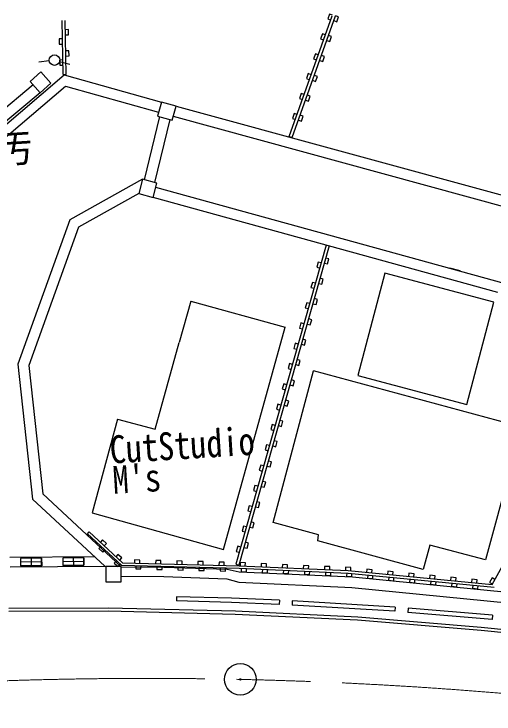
# Model space of a CAD drawing. Units: millimetres, scale not verified. Extents: x 40000 to 680000, y 20000 to 380000.
# Drawn here: x 449737 to 472476, y 295527 to 328699 of the extents above; entities that cross this region are included whole.
import ezdxf
from ezdxf.enums import TextEntityAlignment as Align

# ---------------------------------------------------------------- set-up
doc = ezdxf.new("R2010")
doc.units = ezdxf.units.MM
doc.header["$LTSCALE"] = 1000
doc.linetypes.add('CHAIN', pattern=[18.5, 12, -1.5, 3.5, -1.5])
for name, color, linetype, lineweight in [('M-BGD', 7, 'Continuous', 25), ('M-BMK', 2, 'CHAIN', 13), ('M-BMK-SRVR', 3, 'Continuous', 25), ('M-STR-STRC', 7, 'Continuous', 25)]:
    doc.layers.add(name, color=color, linetype=linetype, lineweight=lineweight)
doc.styles.add('ＭＳ ゴシック', font='')
doc.styles.get('ＭＳ ゴシック').set_extended_font_data('MS Gothic')

msp = doc.modelspace()

# ---------------------------------------------------------------- linework, layer by layer
at = {"layer": 'M-BGD'}
for p, q in [((462780, 322898), (464810, 328612)), ((462921, 322848), (464968, 328610)), ((464681, 328699), (464598, 328463)), ((464598, 328463), (464739, 328413)), ((464823, 328648), (464681, 328699)), ((465113, 328569), (464972, 328619)), ((465029, 328333), (465113, 328569)), ((452061, 325829), (452012, 328395)), ((452211, 325832), (452162, 328398)), ((464888, 328384), (465029, 328333)), ((452321, 327959), (452171, 327956)), ((452325, 327709), (452321, 327959)), ((464347, 327756), (464263, 327521)), ((464488, 327706), (464347, 327756)), ((452029, 327520), (451879, 327517)), ((451879, 327517), (451884, 327267)), ((452175, 327706), (452325, 327709)), ((464263, 327521), (464404, 327470)), ((464553, 327441), (464694, 327391)), ((464778, 327627), (464637, 327677)), ((464694, 327391), (464778, 327627)), ((451884, 327267), (452034, 327270)), ((452340, 326959), (452190, 326956)), ((452344, 326709), (452340, 326959)), ((464012, 326814), (463928, 326578)), ((464153, 326764), (464012, 326814)), ((451409, 326483), (450913, 326417)), ((452048, 326520), (451898, 326517)), ((451898, 326517), (451903, 326267)), ((451898, 326450), (452380, 326319)), ((452194, 326707), (452344, 326709)), ((463928, 326578), (464070, 326528)), ((464218, 326499), (464360, 326449)), ((464443, 326684), (464302, 326735)), ((464360, 326449), (464443, 326684)), ((451903, 326267), (452053, 326270)), ((447619, 321993), (452107, 325810)), ((451014, 325959), (450495, 325498)), ((451489, 325423), (451014, 325959)), ((452061, 325829), (452211, 325832)), ((452107, 325810), (456717, 324524)), ((463677, 325872), (463593, 325636)), ((463818, 325821), (463677, 325872)), ((464109, 325742), (463967, 325792)), ((450495, 325498), (450970, 324963)), ((450970, 324963), (451489, 325423)), ((463593, 325636), (463735, 325586)), ((463884, 325557), (464025, 325507)), ((464025, 325507), (464109, 325742)), ((450638, 325337), (446954, 322263)), ((448003, 321729), (452171, 325273)), ((452171, 325273), (456583, 324042)), ((450970, 324963), (447072, 321711)), ((463342, 324929), (463259, 324694)), ((463484, 324879), (463342, 324929)), ((463774, 324800), (463633, 324850)), ((463690, 324564), (463774, 324800)), ((456717, 324524), (456537, 323860)), ((457412, 324335), (456717, 324524)), ((463259, 324694), (463400, 324643)), ((463549, 324614), (463690, 324564)), ((457232, 323672), (457412, 324335)), ((457412, 324335), (474813, 319572)), ((456631, 323835), (455909, 320846)), ((456537, 323860), (457232, 323672)), ((457280, 323853), (474860, 319040)), ((463008, 323987), (462924, 323751)), ((463149, 323937), (463008, 323987)), ((463439, 323858), (463298, 323908)), ((463356, 323622), (463439, 323858)), ((457114, 323704), (456393, 320719)), ((462924, 323751), (463065, 323701)), ((463214, 323672), (463356, 323622)), ((462780, 322898), (462921, 322848)), ((455823, 320869), (452384, 318950)), ((455823, 320869), (455644, 320188)), ((456508, 320689), (455823, 320869)), ((456329, 320008), (456508, 320689)), ((473026, 315919), (456453, 320478)), ((455646, 320198), (452792, 318604)), ((455644, 320188), (456329, 320008)), ((472663, 315500), (456329, 320008)), ((452384, 318950), (449924, 312106)), ((452792, 318604), (450434, 312046)), ((464530, 317745), (460250, 302623)), ((464674, 317705), (460394, 302582)), ((464657, 317095), (464513, 317135)), ((464147, 316944), (464079, 316703)), ((464291, 316903), (464147, 316944)), ((464445, 316895), (464589, 316854)), ((464589, 316854), (464657, 317095)), ((464079, 316703), (464223, 316662)), ((470872, 316525), (470388, 316651)), ((464385, 316132), (464241, 316173)), ((464317, 315892), (464385, 316132)), ((467310, 316415), (466018, 311562)), ((472474, 315041), (467310, 316415)), ((463875, 315981), (463806, 315741)), ((464019, 315941), (463875, 315981)), ((464173, 315933), (464317, 315892)), ((463806, 315741), (463951, 315700)), ((464113, 315170), (463968, 315211)), ((464045, 314930), (464113, 315170)), ((458108, 315090), (457564, 313126)), ((458108, 315090), (462577, 313853)), ((463602, 315019), (463534, 314779)), ((463747, 314978), (463602, 315019)), ((463900, 314970), (464045, 314930)), ((471183, 310187), (472474, 315041)), ((463534, 314779), (463678, 314738)), ((463840, 314208), (463696, 314249)), ((463772, 313967), (463840, 314208)), ((459655, 303327), (462577, 313853)), ((463330, 314057), (463262, 313817)), ((463262, 313817), (463406, 313776)), ((463474, 314016), (463330, 314057)), ((463628, 314008), (463772, 313967)), ((463568, 313246), (463424, 313287)), ((463500, 313005), (463568, 313246)), ((456426, 309019), (457564, 313126)), ((463058, 313095), (462989, 312854)), ((462989, 312854), (463134, 312813)), ((463202, 313054), (463058, 313095)), ((463356, 313046), (463500, 313005)), ((463296, 312284), (463151, 312324)), ((463228, 312043), (463296, 312284)), ((449924, 312106), (450620, 305715)), ((450434, 312046), (451097, 305955)), ((462785, 312133), (462717, 311892)), ((462717, 311892), (462861, 311851)), ((462930, 312092), (462785, 312133)), ((463083, 312084), (463228, 312043)), ((462007, 304596), (463926, 311794)), ((473778, 309130), (463926, 311794)), ((466018, 311562), (471183, 310187)), ((462513, 311170), (462445, 310930)), ((462657, 311130), (462513, 311170)), ((463023, 311321), (462879, 311362)), ((462955, 311081), (463023, 311321)), ((462445, 310930), (462589, 310889)), ((462811, 311122), (462955, 311081)), ((462241, 310208), (462172, 309968)), ((462385, 310167), (462241, 310208)), ((462539, 310159), (462683, 310119)), ((462751, 310359), (462607, 310400)), ((462683, 310119), (462751, 310359)), ((462172, 309968), (462317, 309927)), ((454643, 309504), (453432, 305054)), ((454643, 309504), (456426, 309019)), ((461968, 309246), (461900, 309006)), ((462113, 309205), (461968, 309246)), ((462266, 309197), (462411, 309156)), ((462479, 309397), (462334, 309438)), ((462411, 309156), (462479, 309397)), ((461900, 309006), (462044, 308965)), ((473778, 309130), (472075, 302835)), ((472387, 301670), (476313, 308809)), ((461696, 308284), (461628, 308043)), ((461840, 308243), (461696, 308284)), ((461994, 308235), (462138, 308194)), ((462206, 308435), (462062, 308476)), ((462138, 308194), (462206, 308435)), ((461628, 308043), (461772, 308002)), ((461934, 307473), (461790, 307513)), ((461424, 307322), (461355, 307081)), ((461568, 307281), (461424, 307322)), ((461722, 307273), (461866, 307232)), ((461866, 307232), (461934, 307473)), ((461355, 307081), (461500, 307040)), ((461662, 306510), (461517, 306551)), ((461594, 306270), (461662, 306510)), ((461151, 306359), (461083, 306119)), ((461296, 306319), (461151, 306359)), ((461449, 306311), (461594, 306270)), ((451097, 305955), (454793, 302522)), ((461083, 306119), (461227, 306078)), ((450620, 305715), (454039, 302540)), ((461389, 305548), (461245, 305589)), ((461321, 305308), (461389, 305548)), ((460879, 305397), (460811, 305157)), ((461023, 305356), (460879, 305397)), ((461177, 305348), (461321, 305308)), ((453432, 305054), (459655, 303327)), ((460811, 305157), (460955, 305116)), ((461117, 304586), (460973, 304627)), ((461049, 304345), (461117, 304586)), ((464167, 304021), (462007, 304596)), ((460607, 304435), (460538, 304195)), ((460538, 304195), (460683, 304154)), ((460751, 304394), (460607, 304435)), ((460905, 304386), (461049, 304345)), ((453218, 304068), (453299, 304155)), ((453218, 304068), (454823, 302574)), ((453299, 304155), (454871, 302692)), ((464124, 303730), (464167, 304021)), ((453931, 303773), (453829, 303663)), ((454114, 303602), (453931, 303773)), ((454012, 303492), (454114, 303602)), ((460845, 303624), (460700, 303665)), ((460776, 303383), (460845, 303624)), ((469126, 302381), (464124, 303730)), ((469441, 303532), (469126, 302381)), ((472075, 302835), (469441, 303532)), ((453858, 303471), (453756, 303362)), ((453756, 303362), (453939, 303191)), ((453939, 303191), (454041, 303301)), ((460334, 303473), (460266, 303232)), ((460266, 303232), (460410, 303191)), ((460479, 303432), (460334, 303473)), ((460632, 303424), (460776, 303383)), ((449539, 302955), (453559, 302986)), ((451045, 302907), (450047, 302899)), ((451047, 302907), (450047, 302899)), ((450047, 302899), (450050, 302548)), ((450047, 302899), (450050, 302548)), ((450547, 302903), (450550, 302552)), ((451047, 302556), (451045, 302907)), ((451047, 302907), (451050, 302556)), ((453042, 302929), (452046, 302916)), ((453046, 302929), (452046, 302916)), ((452046, 302916), (452051, 302562)), ((452046, 302916), (452051, 302562)), ((452546, 302923), (452551, 302569)), ((453047, 302575), (453042, 302929)), ((453046, 302929), (453051, 302575)), ((454663, 303091), (454561, 302981)), ((454846, 302921), (454663, 303091)), ((454744, 302811), (454846, 302921)), ((449550, 302506), (454039, 302540)), ((451049, 302732), (450049, 302723)), ((450050, 302548), (451047, 302556)), ((451050, 302556), (450050, 302548)), ((453049, 302752), (452049, 302739)), ((452051, 302562), (453047, 302575)), ((453051, 302575), (452051, 302562)), ((454039, 302540), (454093, 302522)), ((454590, 302790), (454488, 302680)), ((454488, 302680), (454671, 302510)), ((454671, 302510), (454773, 302620)), ((454823, 302574), (460404, 302433)), ((454871, 302692), (460408, 302553)), ((455451, 302828), (455447, 302678)), ((455700, 302822), (455451, 302828)), ((455505, 302556), (455501, 302407)), ((455697, 302672), (455700, 302822)), ((455751, 302400), (455755, 302550)), ((456450, 302803), (456446, 302653)), ((456700, 302797), (456450, 302803)), ((456504, 302531), (456501, 302381)), ((456696, 302647), (456700, 302797)), ((457450, 302778), (457446, 302628)), ((457700, 302771), (457450, 302778)), ((457696, 302621), (457700, 302771)), ((458450, 302753), (458446, 302603)), ((458700, 302746), (458450, 302753)), ((458696, 302596), (458700, 302746)), ((459449, 302728), (459446, 302578)), ((459699, 302721), (459449, 302728)), ((459695, 302571), (459699, 302721)), ((460250, 302623), (460394, 302582)), ((460408, 302553), (465571, 302323)), ((460452, 302702), (460445, 302552)), ((460702, 302690), (460452, 302702)), ((460695, 302541), (460702, 302690)), ((461451, 302657), (461444, 302507)), ((461701, 302646), (461451, 302657)), ((461694, 302496), (461701, 302646)), ((462450, 302612), (462443, 302462)), ((462700, 302601), (462450, 302612)), ((462693, 302451), (462700, 302601)), ((463449, 302568), (463442, 302418)), ((463699, 302556), (463449, 302568)), ((463692, 302407), (463699, 302556)), ((454093, 302522), (454094, 301795)), ((454820, 302522), (454093, 302522)), ((454820, 301795), (454820, 302522)), ((454820, 302506), (456837, 302491)), ((455501, 302407), (455751, 302400)), ((456501, 302381), (456750, 302375)), ((456750, 302375), (456754, 302525)), ((456837, 302491), (459840, 302389)), ((457504, 302506), (457500, 302356)), ((457500, 302356), (457750, 302350)), ((457750, 302350), (457754, 302500)), ((458504, 302481), (458500, 302331)), ((458500, 302331), (458750, 302325)), ((458750, 302325), (458754, 302475)), ((459503, 302456), (459500, 302306)), ((459500, 302306), (459750, 302300)), ((459750, 302300), (459753, 302450)), ((459840, 302389), (460406, 302270)), ((460404, 302433), (465562, 302203)), ((460406, 302270), (465771, 302022)), ((460503, 302429), (460496, 302279)), ((460496, 302279), (460746, 302268)), ((460746, 302268), (460753, 302418)), ((461502, 302384), (461495, 302235)), ((461495, 302235), (461745, 302223)), ((461745, 302223), (461752, 302373)), ((462501, 302340), (462494, 302190)), ((462744, 302179), (462751, 302329)), ((463500, 302295), (463493, 302145)), ((463743, 302134), (463750, 302284)), ((464448, 302523), (464441, 302373)), ((464698, 302512), (464448, 302523)), ((464499, 302250), (464492, 302101)), ((464691, 302362), (464698, 302512)), ((464742, 302089), (464749, 302239)), ((465447, 302478), (465440, 302328)), ((465697, 302467), (465447, 302478)), ((465498, 302209), (465484, 302060)), ((465562, 302203), (472487, 301540)), ((465571, 302323), (472387, 301670)), ((465690, 302317), (465697, 302467)), ((466450, 302389), (466436, 302240)), ((466699, 302365), (466450, 302389)), ((466685, 302216), (466699, 302365)), ((467446, 302294), (467432, 302145)), ((467695, 302270), (467446, 302294)), ((467680, 302121), (467695, 302270)), ((468441, 302199), (468427, 302049)), ((468690, 302175), (468441, 302199)), ((454820, 302056), (456828, 302041)), ((456828, 302041), (459825, 301939)), ((459825, 301939), (460383, 301771)), ((462494, 302190), (462744, 302179)), ((463493, 302145), (463743, 302134)), ((464492, 302101), (464742, 302089)), ((465484, 302060), (465733, 302036)), ((465733, 302036), (465747, 302185)), ((465771, 302022), (473884, 301220)), ((466494, 302114), (466479, 301964)), ((466479, 301964), (466728, 301941)), ((466728, 301941), (466743, 302090)), ((467489, 302018), (467475, 301869)), ((467475, 301869), (467724, 301845)), ((467724, 301845), (467738, 301995)), ((468485, 301923), (468470, 301774)), ((468676, 302025), (468690, 302175)), ((468719, 301750), (468733, 301899)), ((469437, 302103), (469422, 301954)), ((469686, 302080), (469437, 302103)), ((469671, 301930), (469686, 302080)), ((470432, 302008), (470418, 301859)), ((470681, 301984), (470432, 302008)), ((470667, 301835), (470681, 301984)), ((471428, 301913), (471413, 301763)), ((471677, 301889), (471428, 301913)), ((471662, 301740), (471677, 301889)), ((472387, 301980), (472266, 301761)), ((472518, 301908), (472387, 301980)), ((454094, 301795), (454820, 301795)), ((460383, 301771), (465735, 301523)), ((468470, 301774), (468719, 301750)), ((469480, 301828), (469466, 301679)), ((469466, 301679), (469715, 301655)), ((469715, 301655), (469729, 301804)), ((470475, 301733), (470461, 301583)), ((470461, 301583), (470710, 301560)), ((470710, 301560), (470724, 301709)), ((471471, 301637), (471457, 301488)), ((471705, 301464), (471720, 301614)), ((472266, 301761), (472398, 301689)), ((465735, 301523), (473836, 300722)), ((471457, 301488), (471705, 301464)), ((449495, 300545), (454214, 300560)), ((454214, 300560), (460224, 300414)), ((449498, 300395), (454212, 300410)), ((454212, 300410), (460219, 300264)), ((460219, 300264), (466017, 299986)), ((460224, 300414), (466027, 300136)), ((466017, 299986), (471861, 299494)), ((466027, 300136), (471875, 299643)), ((471875, 299643), (476368, 299201)), ((471861, 299494), (476351, 299052))]:
    msp.add_line(p, q, dxfattribs=at)
msp.add_circle((451656, 326516), 250, dxfattribs=at)
at = {"layer": 'M-BMK'}
msp.add_arc((456050, 97454), 199761, 78.60384, 98.39116, dxfattribs=at)
at = {"layer": 'M-BMK-SRVR'}
for radius in [750, 30]:
    msp.add_circle((460459, 297167), radius, dxfattribs=at)
at = {"layer": 'M-STR-STRC'}
for p, q in [((457438, 301082), (457433, 300882)), ((460037, 300816), (457433, 300882)), ((460044, 301016), (457438, 301082)), ((462313, 300922), (460044, 301016)), ((462313, 300922), (462305, 300722)), ((462922, 300884), (462910, 300684)), ((467794, 300592), (462922, 300884)), ((462305, 300722), (460037, 300816)), ((467782, 300393), (462910, 300684)), ((467794, 300592), (467782, 300393)), ((468405, 300540), (468389, 300341)), ((472401, 300209), (468405, 300540)), ((472384, 300010), (468389, 300341)), ((472401, 300209), (472384, 300010))]:
    msp.add_line(p, q, dxfattribs=at)

# ---------------------------------------------------------------- texts
at = {"layer": 'M-BGD', "style": 'ＭＳ ゴシック'}
msp.add_text('汚', height=1320, rotation=3.566, dxfattribs=at).set_placement((448869, 321211), align=Align.BOTTOM_LEFT)
at = {"layer": 'M-BGD', "style": 'ＭＳ ゴシック', "width": 0.85}
for s, p in [('CutStudio', (454338, 306997)), ("M's", (454472, 305560))]:
    msp.add_text(s, height=1320, rotation=3.566, dxfattribs=at).set_placement(p, align=Align.BOTTOM_LEFT)

doc.saveas('drawing.dxf')
